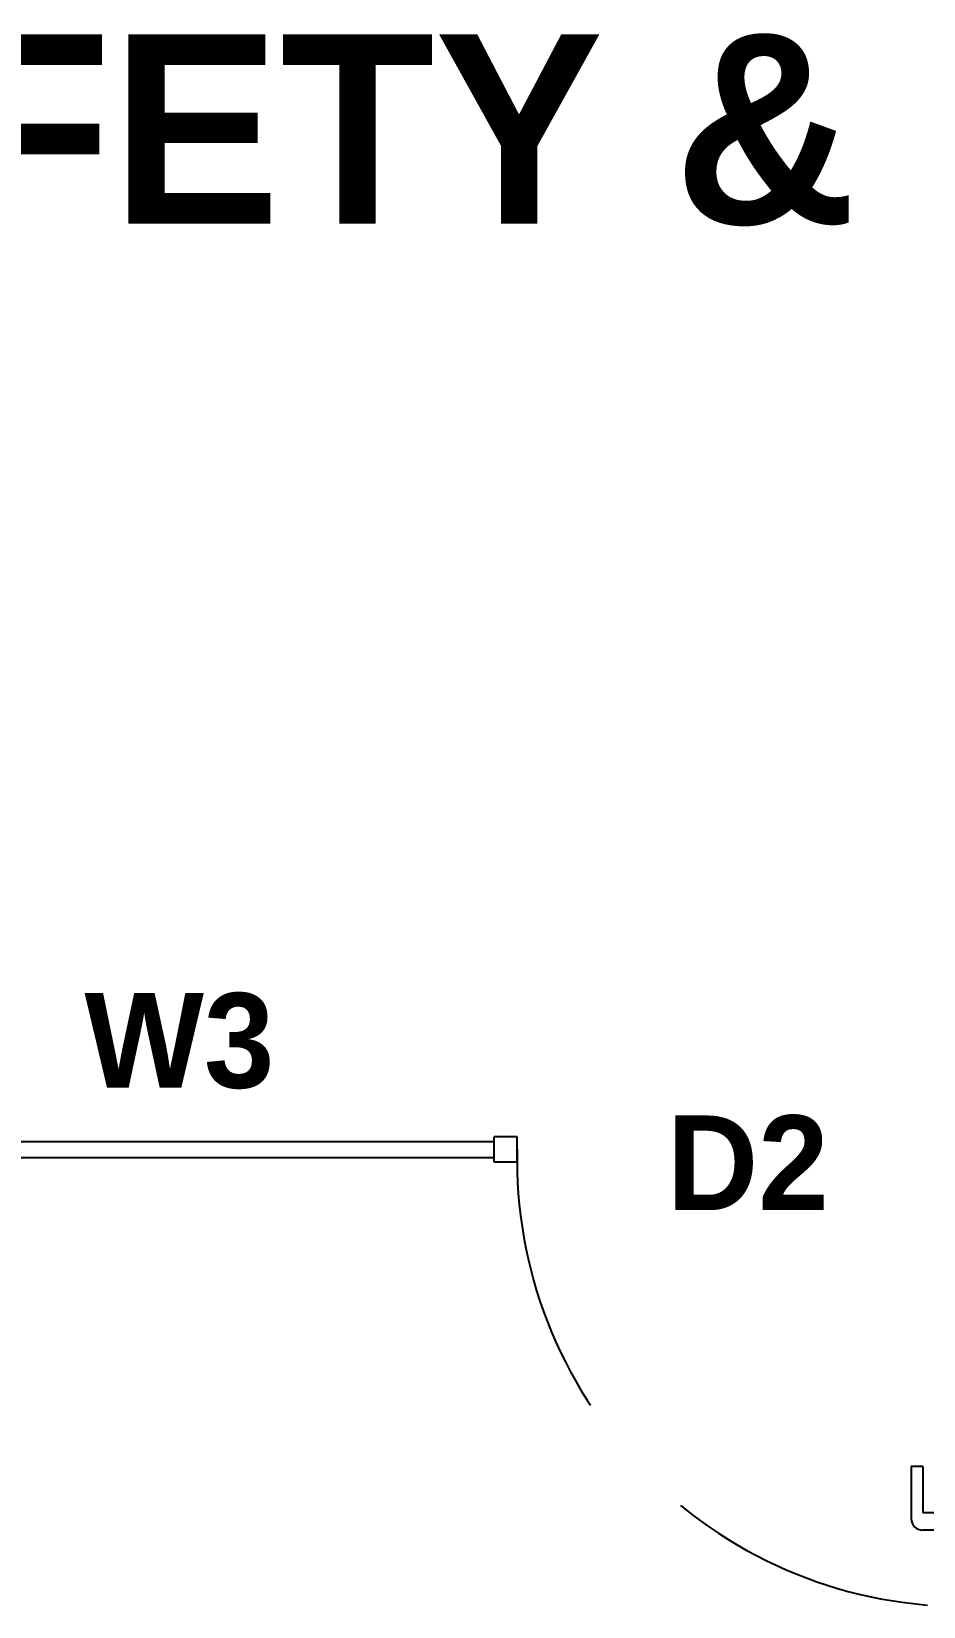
# Model space of a CAD drawing. Header units: inches. Extents: x 484217 to 497210, y -26946 to -21493.
# Drawn here: x 486107.2 to 486181.4, y -26092.4 to -25961.5 of the extents above; entities that cross this region are included whole.
import ezdxf

# ---------------------------------------------------------------- set-up
doc = ezdxf.new("R2010")
doc.units = ezdxf.units.IN
doc.header["$LTSCALE"] = 20
doc.header["$MEASUREMENT"] = 0
doc.linetypes.add('DASHED', pattern=[0.75, 0.5, -0.25])
doc.layers.add('GLAZING', color=4, linetype='Continuous')
doc.layers.add('I-ANNO-TEXT', color=7, linetype='Continuous', lineweight=18)
doc.styles.add('MICRO', font='')
doc.styles.get('MICRO').set_extended_font_data('MicrogrammaSSi', bold=True)

# ---------------------------------------------------------------- blocks, each defined once
blk = doc.blocks.new('glass doors- 900')
for p, q in [((387080.9, -15045.5), (387080.9, -14224.6)), ((387102.3, -15045.5), (387102.3, -14226.3)), ((387070.1, -14365.5), (387038, -14365.5)), ((387080.9, -14354.8), (387070.1, -14354.8)), ((387070.1, -14408.4), (387070.1, -14354.8)), ((387102.3, -14354.8), (387113, -14354.8)), ((387113, -14408.4), (387113, -14354.8)), ((387113, -14365.5), (387145.1, -14365.5)), ((387016.6, -14483.4), (387016.6, -14387)), ((387038, -14483.4), (387038, -14397.7)), ((387070.1, -14397.7), (387038, -14397.7)), ((387113, -14397.7), (387145.1, -14397.7)), ((387145.1, -14483.4), (387145.1, -14397.7)), ((387166.6, -14483.4), (387166.6, -14387)), ((387080.9, -14408.4), (387070.1, -14408.4)), ((387102.3, -14408.4), (387113, -14408.4)), ((387038, -14483.4), (387016.6, -14483.4)), ((387145.1, -14483.4), (387166.6, -14483.4)), ((387038, -15045.5), (387038, -15092.6)), ((387080.9, -15045.5), (387038, -15045.5)), ((387080.9, -15045.5), (387080.9, -15092.6)), ((387080.9, -15045.5), (387080.9, -15092.6)), ((387080.9, -15045.5), (387102.3, -15045.5)), ((387895.1, -15045.5), (387895.1, -15092.6)), ((387895.1, -15045.5), (387895.1, -15092.6)), ((387895.1, -15045.5), (387895.1, -15045.5)), ((387895.1, -15045.5), (387938, -15045.5)), ((387938, -15045.5), (387938, -15092.6)), ((387080.9, -15092.6), (387038, -15092.6)), ((387895.1, -15092.6), (387938, -15092.6))]:
    blk.add_line(p, q)
at = {"linetype": 'DASHED', "ltscale": 50}
blk.add_arc((387070.1, -15049.8), 825.3, 358.6028, 89.255, dxfattribs=at)
for centre, start, end in [((387038, -14387), 90, 180), ((387145.1, -14387), 0, 90)]:
    blk.add_arc(centre, 21.4, start, end)

msp = doc.modelspace()

# ---------------------------------------------------------------- linework, layer by layer
at = {"layer": 'GLAZING', "elevation": 6.93}
for points in [[(486088.65, -26053.76), (486145.65, -26053.76)], [(486088.65, -26055.11), (486145.65, -26055.11)]]:
    msp.add_lwpolyline(points, dxfattribs=at)

# ---------------------------------------------------------------- block references
at = {"layer": 'GLAZING', "xscale": 0.04500000025145709, "yscale": 0.04500000025145709, "zscale": 0.04500000025145709, "rotation": 180}
msp.add_blockref('glass doors- 900', (503602.86, -26732.54, 6.93), dxfattribs=at)

# ---------------------------------------------------------------- texts
at = {"layer": 'I-ANNO-TEXT', "attachment_point": 1, "style": 'MICRO'}
for s, width, insert, char_height in [('{\\fBahnschrift Light|b1|i0|c0|p34;SAFETY & INSPECTION }', 5485.7833, (486071.68, -25961.69, 6.93), 15.75), ('{\\fBahnschrift Light|b1|i0|c0|p34;W3}', 7.4099, (486111.57, -26041.42, 6.93), 7.875), ('{\\fBahnschrift Light|b1|i0|c0|p34;D2}', 7.4099, (486160.03, -26051.6, 6.93), 7.875)]:
    msp.add_mtext_dynamic_manual_height_columns(s, width=width, gutter_width=1.5, heights=[0], dxfattribs=dict(at, insert=insert, char_height=char_height))

doc.saveas('drawing.dxf')
